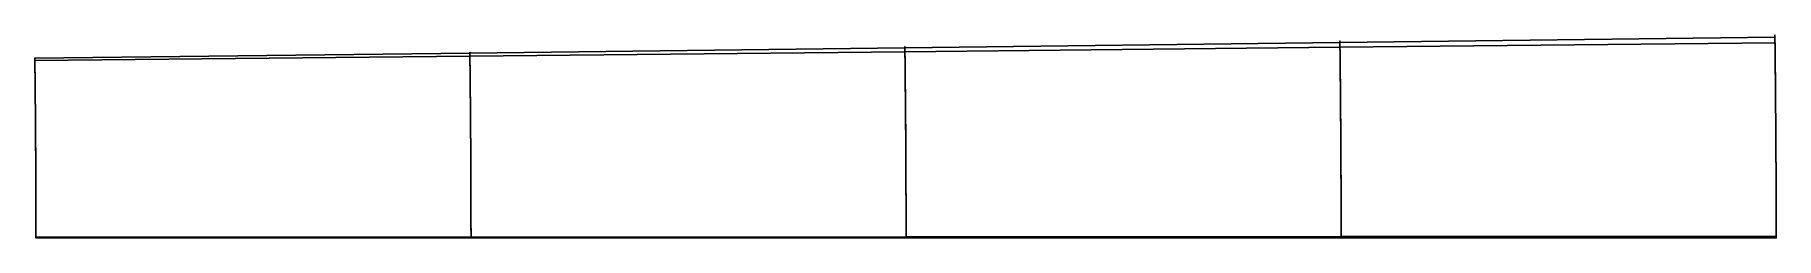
# Model space of a CAD drawing. Extents: x 331 to 371, y 0 to 4.7.
import ezdxf

# ---------------------------------------------------------------- set-up
doc = ezdxf.new("R2010")
doc.units = 0

msp = doc.modelspace()

# ---------------------------------------------------------------- linework, layer by layer
at = {"layer": '1', "color": 7}
for points in [[(330.974415, 4.11544, 11.479397), (340.973689, 4.235936, 11.844756), (350.972953, 4.357298, 12.209437), (360.972206, 4.479537, 12.573447), (370.971448, 4.602675, 12.936784)], [(330.975086, 4.06111, 11.479491), (340.974577, 4.163886, 11.844907), (350.974077, 4.265788, 12.209662), (360.973588, 4.366807, 12.573763), (370.973108, 4.466918, 12.93721)], [(331, 0.013907, 0.899661), (341, 0.01837, 0.677396), (350.999999, 0.02323, 0.455182), (360.999999, 0.028481, 0.232989), (370.999998, 0.034118, 0.010794)], [(331, 0.002431, 0.909381), (341, 0.002519, 0.69039), (351, 0.002328, 0.471806), (361, 0.001823, 0.253602), (371, 0.000981, 0.035753)], [(331, 0, -40), (331, 0, 0), (331, 0, 0.894882), (331, 0, 1.071727), (331, 0, 1.248573), (331, 0, 1.425418), (331, 0, 1.602263), (331, 0, 1.779108), (331, 0, 1.955954), (331, 0, 2.132799), (331, 0, 2.309644), (331, 0, 2.48649), (331, 0, 2.663335), (331, 0, 2.84018), (331, 0, 3.017026), (331, 0, 3.193871), (331, 0, 3.370716), (331, 0, 3.547562), (331, 0, 3.724407), (331, 0, 3.901252), (331, 0, 4.078097), (331, 0, 4.254943), (331, 0, 4.431788), (331, 0, 4.608633), (331, 0, 4.785479), (331, 0, 4.962324), (331, 0, 5.139169), (331, 0, 5.316014), (331, 0, 5.49286), (331, 0, 5.669705), (331, 0, 5.84655), (331, 0, 6.023396), (331, 0, 6.200241), (331, 0, 6.377086), (331, 0, 6.553932), (331, 0, 6.730777), (331, 0, 6.907622), (331, 0, 7.084468), (331, 0, 7.261313), (331, 0, 7.438158), (331, 0, 7.615003), (331, 0, 7.791849), (331, 0, 7.968694), (331, 0, 8.145539), (331, 0, 8.322385), (331, 0, 8.49923), (331, 0, 8.676075), (331, 0, 8.85292), (331, 0, 9.029766), (331, 0, 9.206611), (331, 0, 9.383456), (331, 0, 9.560302), (331, 0, 9.737147), (331, 0, 9.913992), (331, 0, 10.090838), (331, 0, 10.267683), (331, 0, 10.444528), (331, 0, 10.621374), (331, 0, 10.798219), (331, 0, 10.975064), (331, 0, 11.151909), (331, 0, 11.328755), (331, 0, 11.5056), (331, 0, 13), (331, 0, 53)], [(371, 0, -40), (371, 0, 0), (371, 0, 0.216667), (371, 0, 0.433333), (371, 0, 0.65), (371, 0, 0.866667), (371, 0, 1.083333), (371, 0, 1.3), (371, 0, 1.516667), (371, 0, 1.733333), (371, 0, 1.95), (371, 0, 2.166667), (371, 0, 2.383333), (371, 0, 2.6), (371, 0, 2.816667), (371, 0, 3.033333), (371, 0, 3.25), (371, 0, 3.466667), (371, 0, 3.683333), (371, 0, 3.9), (371, 0, 4.116667), (371, 0, 4.333333), (371, 0, 4.55), (371, 0, 4.766667), (371, 0, 4.983333), (371, 0, 5.2), (371, 0, 5.416667), (371, 0, 5.633333), (371, 0, 5.85), (371, 0, 6.066667), (371, 0, 6.283333), (371, 0, 6.5), (371, 0, 6.716667), (371, 0, 6.933333), (371, 0, 7.15), (371, 0, 7.366667), (371, 0, 7.583333), (371, 0, 7.8), (371, 0, 8.016667), (371, 0, 8.233333), (371, 0, 8.45), (371, 0, 8.666667), (371, 0, 8.883333), (371, 0, 9.1), (371, 0, 9.316667), (371, 0, 9.533333), (371, 0, 9.75), (371, 0, 9.966667), (371, 0, 10.183333), (371, 0, 10.4), (371, 0, 10.616667), (371, 0, 10.833333), (371, 0, 11.05), (371, 0, 11.266667), (371, 0, 11.483333), (371, 0, 11.7), (371, 0, 11.916667), (371, 0, 12.133333), (371, 0, 12.35), (371, 0, 12.566667), (371, 0, 12.783333), (371, 0, 13), (371, 0, 53)]]:
    msp.add_polyline3d(points, dxfattribs=at)
at = {"layer": '1', "color": 3}
for points in [[(360.999999, 0.028481, 0.232989), (360.999994, 0.064033, 0.266663), (360.999979, 0.124393, 0.324287), (360.99994, 0.208917, 0.40594), (360.999861, 0.31662, 0.511807), (360.999725, 0.445738, 0.642467), (360.999512, 0.593626, 0.798908), (360.999204, 0.757972, 0.981599), (360.998781, 0.938088, 1.189632), (360.998229, 1.130874, 1.423565), (360.997536, 1.333659, 1.683355), (360.996692, 1.545411, 1.967644), (360.995705, 1.760873, 2.277498), (360.994572, 1.979642, 2.610659), (360.993302, 2.199097, 2.96606), (360.991921, 2.415167, 3.343162), (360.99043, 2.628533, 3.738667), (360.988874, 2.834291, 4.152061), (360.987254, 3.033602, 4.57967), (360.98561, 3.223223, 5.019888), (360.983967, 3.402329, 5.469906), (360.982347, 3.570026, 5.926958), (360.980794, 3.723794, 6.388838), (360.979313, 3.864647, 6.85208), (360.977954, 3.989621, 7.314567), (360.976703, 4.101207, 7.772563), (360.975611, 4.196196, 8.224029), (360.97465, 4.278072, 8.665297), (360.973853, 4.344831, 9.094159), (360.973194, 4.399262, 9.507527), (360.97268, 4.441242, 9.903073), (360.972299, 4.472066, 10.278375), (360.972025, 4.494109, 10.631096), (360.971865, 4.506972, 10.959416), (360.971784, 4.513402, 11.261365), (360.971763, 4.515144, 11.535311), (360.971797, 4.512389, 11.779901), (360.971867, 4.506834, 11.993862), (360.97195, 4.500176, 12.176124), (360.972034, 4.493389, 12.325828), (360.97211, 4.487281, 12.442278), (360.972169, 4.482507, 12.524944), (360.972206, 4.479537, 12.573447)], [(370.999998, 0.034118, 0.010794), (370.999993, 0.071755, 0.045728), (370.999975, 0.13562, 0.105495), (370.999932, 0.22504, 0.190217), (370.999845, 0.338939, 0.300133), (370.999696, 0.475321, 0.43596), (370.999463, 0.631173, 0.598894), (370.999129, 0.804022, 0.789452), (370.99867, 0.993238, 1.006649), (370.998074, 1.195383, 1.251181), (370.99733, 1.40751, 1.52308), (370.996425, 1.628729, 1.820813), (370.995371, 1.853224, 2.145623), (370.994166, 2.080504, 2.495188), (370.992819, 2.308229, 2.868132), (370.991363, 2.531551, 3.264155), (370.989794, 2.751837, 3.679468), (370.988163, 2.963546, 4.113676), (370.986472, 3.168233, 4.56278), (370.98476, 3.362663, 5.024997), (370.983056, 3.545746, 5.497478), (370.98138, 3.716955, 5.977158), (370.979781, 3.873253, 6.461856), (370.978261, 4.016202, 6.947783), (370.976875, 4.142246, 7.432845), (370.975604, 4.254552, 7.912992), (370.974506, 4.349247, 8.386209), (370.973544, 4.430548, 8.848544), (370.972757, 4.495959, 9.297776), (370.972113, 4.548793, 9.730619), (370.971621, 4.58869, 10.144689), (370.971268, 4.61714, 10.537449), (370.971024, 4.636759, 10.906465), (370.970897, 4.646896, 11.249875), (370.97085, 4.650628, 11.565619), (370.97086, 4.649841, 11.852012), (370.970926, 4.64459, 12.107666), (370.971025, 4.636671, 12.331267), (370.971134, 4.62795, 12.521709), (370.97124, 4.61944, 12.678111), (370.971333, 4.611973, 12.799758), (370.971404, 4.606223, 12.886106), (370.971448, 4.602675, 12.936784)], [(331, 0.013907, 0.899661), (330.999997, 0.043825, 0.929365), (330.999986, 0.094602, 0.980127), (330.999959, 0.165729, 1.051984), (330.999901, 0.256451, 1.144988), (330.999798, 0.36557, 1.259376), (330.999635, 0.491376, 1.395588), (330.999396, 0.632097, 1.553887), (330.999065, 0.786826, 1.733665), (330.998627, 0.953395, 1.935087), (330.998072, 1.129819, 2.157941), (330.997389, 1.314684, 2.401406), (330.996581, 1.504541, 2.665852), (330.995641, 1.698691, 2.949567), (330.994579, 1.89434, 3.252055), (330.993407, 2.089205, 3.572271), (330.992132, 2.282248, 3.908298), (330.990781, 2.470417, 4.259218), (330.989363, 2.65354, 4.622456), (330.987912, 2.828819, 4.996715), (330.986443, 2.995718, 5.379513), (330.984986, 3.152671, 5.768826), (330.983566, 3.298334, 6.162476), (330.982203, 3.432412, 6.557882), (330.980926, 3.553412, 6.952907), (330.979741, 3.6621, 7.344711), (330.978678, 3.756992, 7.731203), (330.977729, 3.839642, 8.109531), (330.976913, 3.909313, 8.477553), (330.976222, 3.967447, 8.832746), (330.975655, 4.014467, 9.172958), (330.975207, 4.051199, 9.496098), (330.974861, 4.079356, 9.800123), (330.974616, 4.099193, 10.083343), (330.97445, 4.112561, 10.344048), (330.974347, 4.120841, 10.580771), (330.974301, 4.124603, 10.792264), (330.974293, 4.125212, 10.977383), (330.974309, 4.12394, 11.135163), (330.974337, 4.121661, 11.264816), (330.974369, 4.119116, 11.365704), (330.974397, 4.116899, 11.437342), (330.974415, 4.11544, 11.479397)], [(341, 0.01837, 0.677396), (340.999996, 0.050076, 0.708465), (340.999984, 0.103894, 0.761588), (340.999953, 0.179274, 0.83681), (340.999889, 0.275391, 0.934224), (340.999776, 0.39088, 1.054167), (340.999598, 0.523749, 1.197248), (340.999338, 0.672035, 1.36381), (340.998978, 0.83491, 1.553135), (340.998505, 1.009913, 1.765514), (340.997907, 1.194851, 2.000781), (340.997173, 1.388426, 2.257938), (340.996309, 1.586575, 2.537609), (340.995308, 1.788783, 2.837842), (340.994181, 1.992198, 3.158018), (340.992941, 2.194049, 3.497213), (340.991598, 2.393791, 3.853078), (340.990181, 2.587784, 4.224827), (340.988698, 2.776315, 4.609503), (340.987184, 2.956359, 5.005745), (340.985659, 3.127373, 5.410923), (340.984148, 3.287937, 5.822795), (340.982685, 3.436387, 6.239152), (340.981283, 3.5728, 6.657136), (340.979978, 3.69525, 7.074605), (340.97877, 3.805022, 7.488432), (340.977696, 3.900108, 7.896535), (340.976742, 3.982654, 8.2958), (340.97593, 4.051541, 8.684057), (340.975247, 4.108618, 9.058601), (340.974695, 4.154159, 9.417217), (340.974268, 4.18912, 9.757707), (340.973943, 4.215431, 10.077932), (340.973724, 4.233143, 10.376156), (340.973584, 4.244389, 10.650584), (340.973506, 4.250663, 10.899694), (340.973484, 4.252415, 11.122202), (340.9735, 4.251123, 11.316921), (340.973537, 4.248189, 11.482851), (340.973583, 4.244517, 11.619179), (340.973628, 4.240871, 11.725249), (340.973665, 4.237863, 11.800559), (340.973689, 4.235936, 11.844756)], [(350.999999, 0.02323, 0.455182), (350.999995, 0.056819, 0.487583), (350.999982, 0.11383, 0.542993), (350.999947, 0.193675, 0.621479), (350.999876, 0.295455, 0.723177), (350.999752, 0.417608, 0.848544), (350.999557, 0.557831, 0.998371), (350.999274, 0.713999, 1.173057), (350.998883, 0.885335, 1.371799), (350.998372, 1.069075, 1.595014), (350.997728, 1.262798, 1.842593), (350.996941, 1.465336, 2.113356), (350.996018, 1.672018, 2.408162), (350.994952, 1.88243, 2.724877), (350.993755, 2.093782, 3.06269), (350.992447, 2.302677, 3.420858), (350.991031, 2.509198, 3.796545), (350.989545, 2.70907, 4.189109), (350.987995, 2.902995, 4.595242), (350.986418, 3.087818, 5.013469), (350.984834, 3.262879, 5.441061), (350.98327, 3.427024, 5.875511), (350.981761, 3.578196, 6.314602), (350.98032, 3.716859, 6.7552), (350.978987, 3.840628, 7.195156), (350.977758, 3.951387, 7.631041), (350.976674, 4.046504, 8.060802), (350.975716, 4.128793, 8.481045), (350.97491, 4.196692, 8.889585), (350.974238, 4.252553, 9.283517), (350.973704, 4.296399, 9.660579), (350.973299, 4.329393, 10.018456), (350.972998, 4.353667, 10.354912), (350.972807, 4.369055, 10.668169), (350.972696, 4.378003, 10.956344), (350.972645, 4.382087, 11.217862), (350.97265, 4.381673, 11.451402), (350.972692, 4.378327, 11.655735), (350.972751, 4.373598, 11.829826), (350.972815, 4.368423, 11.972838), (350.972875, 4.36359, 12.084095), (350.972923, 4.359729, 12.163081), (350.972953, 4.357298, 12.209437)]]:
    msp.add_polyline3d(points, dxfattribs=at)
at = {"layer": '1', "color": 2}
for points in [[(360.972206, 4.479537, 12.573447), (360.972223, 4.478159, 12.582811), (360.97226, 4.475242, 12.591812), (360.972314, 4.470867, 12.600196), (360.972384, 4.465159, 12.607729), (360.97247, 4.458276, 12.614199), (360.972567, 4.450413, 12.619426), (360.972673, 4.441791, 12.623266), (360.972785, 4.43265, 12.625611), (360.972901, 4.423246, 12.6264), (360.973016, 4.413842, 12.625612), (360.973127, 4.4047, 12.623272), (360.973232, 4.396076, 12.619446), (360.973328, 4.388208, 12.614244), (360.973412, 4.381315, 12.607812), (360.973481, 4.375588, 12.600329), (360.973535, 4.371187, 12.592003), (360.97357, 4.368233, 12.583065), (360.973588, 4.366807, 12.573763)], [(370.971448, 4.602675, 12.936784), (370.97147, 4.600933, 12.94799), (370.971514, 4.59736, 12.958749), (370.97158, 4.592056, 12.968762), (370.971665, 4.58517, 12.97775), (370.971767, 4.576892, 12.985465), (370.971884, 4.567453, 12.991694), (370.972011, 4.557113, 12.996268), (370.972145, 4.54616, 12.999061), (370.972283, 4.534895, 13), (370.97242, 4.523631, 12.999062), (370.972554, 4.512677, 12.996276), (370.97268, 4.502335, 12.991721), (370.972794, 4.492888, 12.985525), (370.972894, 4.484596, 12.97786), (370.972978, 4.477686, 12.968939), (370.973042, 4.472347, 12.959005), (370.973086, 4.468724, 12.948331), (370.973108, 4.466918, 12.93721)], [(330.974415, 4.11544, 11.479397), (330.974422, 4.114879, 11.483995), (330.974438, 4.113548, 11.488432), (330.974464, 4.111483, 11.492577), (330.974498, 4.108747, 11.496311), (330.974539, 4.105417, 11.499524), (330.974587, 4.101591, 11.502125), (330.974639, 4.09738, 11.504037), (330.974694, 4.092905, 11.505207), (330.974751, 4.088298, 11.5056), (330.974808, 4.08369, 11.505207), (330.974863, 4.079215, 11.504039), (330.974915, 4.075004, 11.502131), (330.974962, 4.071176, 11.499538), (330.975003, 4.067843, 11.496336), (330.975037, 4.065101, 11.492617), (330.975062, 4.063028, 11.488489), (330.975079, 4.061685, 11.484071), (330.975086, 4.06111, 11.479491)], [(340.973689, 4.235936, 11.844756), (340.973699, 4.235146, 11.850816), (340.973722, 4.233347, 11.856656), (340.973756, 4.23059, 11.862107), (340.973801, 4.226954, 11.867012), (340.973855, 4.222544, 11.87123), (340.973918, 4.217486, 11.874642), (340.973987, 4.211926, 11.877151), (340.97406, 4.206024, 11.878684), (340.974135, 4.199947, 11.8792), (340.974209, 4.19387, 11.878685), (340.974282, 4.187968, 11.877154), (340.97435, 4.182407, 11.874652), (340.974412, 4.177347, 11.871252), (340.974466, 4.172931, 11.867052), (340.974511, 4.169287, 11.862171), (340.974545, 4.166516, 11.856748), (340.974567, 4.164699, 11.850939), (340.974577, 4.163886, 11.844907)], [(350.972953, 4.357298, 12.209437), (350.972966, 4.356237, 12.217086), (350.972995, 4.35391, 12.224447), (350.973039, 4.350383, 12.231311), (350.973096, 4.345757, 12.237483), (350.973166, 4.340163, 12.242788), (350.973245, 4.33376, 12.247076), (350.973331, 4.32673, 12.250227), (350.973423, 4.319272, 12.252152), (350.973518, 4.311596, 12.2528), (350.973612, 4.303921, 12.252153), (350.973703, 4.296463, 12.250231), (350.973789, 4.289431, 12.24709), (350.973868, 4.283024, 12.24282), (350.973936, 4.277423, 12.237542), (350.973992, 4.272784, 12.231406), (350.974036, 4.269238, 12.224584), (350.974064, 4.266884, 12.217267), (350.974077, 4.265788, 12.209662)]]:
    msp.add_polyline3d(points, dxfattribs=at)
at = {"layer": '1', "color": 1}
for points in [[(370.973108, 4.466918, 12.93721), (370.973156, 4.462927, 12.886916), (370.973241, 4.455839, 12.801307), (370.973368, 4.44524, 12.680889), (370.973544, 4.430569, 12.526385), (370.973775, 4.411114, 12.338733), (370.974072, 4.386078, 12.119078), (370.974435, 4.3553, 11.868732), (370.974866, 4.318391, 11.589177), (370.975391, 4.273124, 11.282204), (370.976009, 4.219075, 10.94968), (370.976709, 4.157048, 10.593459), (370.977518, 4.084238, 10.215933), (370.978422, 4.00129, 9.819241), (370.979417, 3.907975, 9.405702), (370.980513, 3.802537, 8.978039), (370.981676, 3.687263, 8.538271), (370.982928, 3.559058, 8.089636), (370.984218, 3.422002, 7.633739), (370.985566, 3.272574, 7.174162), (370.986924, 3.114795, 6.712433), (370.988299, 2.946468, 6.251964), (370.989651, 2.771011, 5.794336), (370.990975, 2.58771, 5.342559), (370.992245, 2.398796, 4.898532), (370.993439, 2.20633, 4.464103), (370.994552, 2.010567, 4.041885), (370.995551, 1.816831, 3.631957), (370.996447, 1.62357, 3.237666), (370.99722, 1.436285, 2.858618), (370.99788, 1.254351, 2.497569), (370.998429, 1.079667, 2.155855), (370.998869, 0.915933, 1.833549), (370.999219, 0.761416, 1.533975), (370.999483, 0.619142, 1.257398), (370.999677, 0.489864, 1.005377), (370.999812, 0.373581, 0.779893), (370.9999, 0.272769, 0.581036), (370.999953, 0.187722, 0.410202), (370.999981, 0.117835, 0.269275), (370.999995, 0.063111, 0.159505), (370.999999, 0.02402, 0.081534), (371, 0.000981, 0.035753)], [(330.975086, 4.06111, 11.479491), (330.975107, 4.059388, 11.437602), (330.975146, 4.056187, 11.366287), (330.975208, 4.051108, 11.26594), (330.9753, 4.043604, 11.137131), (330.97543, 4.032992, 10.980604), (330.975606, 4.018478, 10.79727), (330.975836, 3.999464, 10.588194), (330.976127, 3.975303, 10.354592), (330.976496, 3.944461, 10.097904), (330.97695, 3.906193, 9.819676), (330.977489, 3.860267, 9.521527), (330.97813, 3.804961, 9.205394), (330.978868, 3.740189, 8.873137), (330.979707, 3.665219, 8.526819), (330.980648, 3.579215, 8.168652), (330.981677, 3.482712, 7.800646), (330.982799, 3.374464, 7.425318), (330.983986, 3.255948, 7.044547), (330.985238, 3.126054, 6.660991), (330.986528, 2.986391, 6.276524), (330.987844, 2.836767, 5.893632), (330.989161, 2.678639, 5.514222), (330.990462, 2.512839, 5.140416), (330.991726, 2.340368, 4.774263), (330.992929, 2.163597, 4.417103), (330.99406, 1.982932, 4.071174), (330.995097, 1.801641, 3.737134), (330.996034, 1.620293, 3.416995), (330.996861, 1.441586, 3.111457), (330.997575, 1.267032, 2.821785), (330.99818, 1.097627, 2.549504), (330.998675, 0.936409, 2.29464), (330.999073, 0.783549, 2.059046), (330.999379, 0.641092, 1.843148), (330.999607, 0.510313, 1.647766), (330.999768, 0.392057, 1.473908), (330.999875, 0.288132, 1.321658), (330.99994, 0.199179, 1.191823), (330.999976, 0.125592, 1.085249), (330.999993, 0.067909, 1.002478), (330.999999, 0.026712, 0.943798), (331, 0.002431, 0.909381)], [(340.974577, 4.163886, 11.844907), (340.974604, 4.161654, 11.800925), (340.974654, 4.157578, 11.726033), (340.974731, 4.151256, 11.620662), (340.974842, 4.142136, 11.48542), (340.974995, 4.12953, 11.321098), (340.975199, 4.112638, 11.128666), (340.97546, 4.090955, 10.909249), (340.975783, 4.063904, 10.664129), (340.976188, 4.029789, 10.394831), (340.97668, 3.987932, 10.102981), (340.977257, 3.938336, 9.790257), (340.977936, 3.879032, 9.458706), (340.978714, 3.810107, 9.110257), (340.979589, 3.73092, 8.747039), (340.980567, 3.640447, 8.371386), (340.981629, 3.539601, 7.985317), (340.982782, 3.426727, 7.591522), (340.983994, 3.303878, 7.19182), (340.985271, 3.169409, 6.789093), (340.986578, 3.025446, 6.385142), (340.987911, 2.871376, 5.982672), (340.989239, 2.709049, 5.583532), (340.990547, 2.539012, 5.19004), (340.991816, 2.362452, 4.804255), (340.99302, 2.181796, 4.427586), (340.994151, 1.997291, 4.062429), (340.995182, 1.812747, 3.709274), (340.996113, 1.628234, 3.37047), (340.99693, 1.447047, 3.046484), (340.997634, 1.270318, 2.73889), (340.998229, 1.099102, 2.449264), (340.998713, 0.936736, 2.177558), (340.999101, 0.782899, 1.926029), (340.9994, 0.63987, 1.695066), (340.99962, 0.508833, 1.485653), (340.999776, 0.390449, 1.299037), (340.999879, 0.286709, 1.135287), (340.999942, 0.198156, 0.995369), (340.999977, 0.124983, 0.880368), (340.999993, 0.067627, 0.790983), (340.999999, 0.026661, 0.72758), (341, 0.002519, 0.69039)], [(350.974077, 4.265788, 12.209662), (350.974111, 4.263008, 12.163574), (350.974172, 4.257992, 12.085106), (350.974265, 4.250336, 11.974714), (350.974396, 4.239483, 11.833045), (350.974574, 4.224737, 11.660937), (350.974807, 4.205299, 11.459418), (350.9751, 4.18077, 11.229674), (350.975458, 4.15062, 10.973055), (350.975901, 4.113022, 10.691171), (350.976433, 4.067336, 10.38573), (350.977049, 4.013831, 10.058467), (350.97777, 3.950276, 9.711543), (350.978588, 3.876917, 9.346958), (350.979502, 3.793279, 8.9669), (350.980519, 3.698054, 8.57384), (350.981614, 3.592626, 8.169791), (350.982799, 3.474877, 7.757624), (350.984037, 3.347507, 7.339087), (350.985338, 3.208245, 6.917304), (350.986663, 3.059817, 6.493988), (350.98801, 2.901163, 6.072058), (350.989348, 2.734545, 5.65331), (350.990663, 2.560153, 5.240276), (350.991934, 2.379489, 4.834972), (350.993137, 2.19492, 4.43893), (350.994264, 2.006635, 4.054646), (350.995287, 1.818941, 3.682473), (350.996209, 1.631366, 3.325108), (350.997014, 1.447932, 2.982723), (350.997705, 1.269254, 2.657263), (350.998287, 1.096558, 2.350286), (350.998759, 0.933401, 2.061726), (350.999136, 0.778969, 1.794223), (350.999424, 0.635787, 1.548123), (350.999637, 0.504922, 1.324592), (350.999787, 0.386839, 1.125111), (350.999885, 0.283681, 0.94976), (350.999945, 0.195917, 0.799647), (350.999978, 0.123505, 0.676105), (350.999994, 0.066757, 0.580012), (350.999999, 0.026219, 0.51182), (351, 0.002328, 0.471806)], [(360.973588, 4.366807, 12.573763), (360.973628, 4.363441, 12.525583), (360.973701, 4.357422, 12.443544), (360.973811, 4.34834, 12.328136), (360.973963, 4.335637, 12.180045), (360.974168, 4.318609, 12.000159), (360.974432, 4.296456, 11.789564), (360.974759, 4.268888, 11.54951), (360.975153, 4.235462, 11.28141), (360.975635, 4.194133, 10.986967), (360.97621, 4.144381, 10.667967), (360.976867, 4.086731, 10.326203), (360.977631, 4.018672, 9.963953), (360.978491, 3.940651, 9.583284), (360.979445, 3.852287, 9.186453), (360.980501, 3.752089, 8.776051), (360.98163, 3.641851, 8.3541), (360.982848, 3.518989, 7.923652), (360.984112, 3.386863, 7.486388), (360.985437, 3.242617, 7.045653), (360.986779, 3.089591, 6.603074), (360.98814, 2.926161, 6.161819), (360.989486, 2.755167, 5.723575), (360.990806, 2.576373, 5.291105), (360.992078, 2.391591, 4.866387), (360.993278, 2.203085, 4.451092), (360.994399, 2.011027, 4.047799), (360.995411, 1.820267, 3.656704), (360.996321, 1.629794, 3.280835), (360.997111, 1.444328, 2.920096), (360.997787, 1.263915, 2.576819), (360.998354, 1.090065, 2.252481), (360.998811, 0.926454, 1.947053), (360.999175, 0.771797, 1.663536), (360.999452, 0.628868, 1.402231), (360.999656, 0.498592, 1.164496), (360.999799, 0.381203, 0.952064), (360.999892, 0.279028, 0.765006), (360.999949, 0.192435, 0.604584), (360.99998, 0.121118, 0.472402), (360.999994, 0.065246, 0.369513), (360.999999, 0.025335, 0.296463), (361, 0.001823, 0.253602)]]:
    msp.add_polyline3d(points, dxfattribs=at)
at = {"layer": '1', "color": 4}
for points in [[(331, 0.002431, 0.909381), (331, 0.001174, 0.907441), (331, 0.000125, 0.905479), (331, -0.00069, 0.903543), (331, -0.00125, 0.901678), (331, -0.001544, 0.89993), (331, -0.001563, 0.89834), (331, -0.001307, 0.896948), (331, -0.000781, 0.895786), (331, 0, 0.894882), (331, 0.001019, 0.894259), (331, 0.002251, 0.893931), (331, 0.003667, 0.893906), (331, 0.005233, 0.894185), (331, 0.006909, 0.894761), (331, 0.008658, 0.895621), (331, 0.010435, 0.896743), (331, 0.012199, 0.898101), (331, 0.013907, 0.899661)], [(341, 0.002519, 0.69039), (341, 0.000957, 0.687768), (341, -0.000326, 0.685137), (341, -0.001303, 0.682556), (341, -0.001949, 0.680085), (341, -0.002252, 0.677778), (341, -0.002204, 0.675689), (341, -0.001805, 0.673863), (341, -0.001065, 0.672342), (341, 0, 0.671162), (341, 0.001366, 0.670347), (341, 0.003001, 0.669917), (341, 0.00487, 0.669882), (341, 0.00693, 0.670243), (341, 0.009134, 0.67099), (341, 0.011432, 0.672109), (341, 0.013773, 0.673572), (341, 0.016103, 0.675348), (341, 0.01837, 0.677396)], [(351, 0.002328, 0.471806), (351, 0.00048, 0.468426), (351, -0.001015, 0.465059), (351, -0.002125, 0.461776), (351, -0.002827, 0.458648), (351, -0.003106, 0.455739), (351, -0.002955, 0.453112), (351, -0.002377, 0.450823), (351, -0.001385, 0.448919), (351, 0, 0.447441), (351, 0.00175, 0.446421), (351, 0.003827, 0.445879), (351, 0.006189, 0.445829), (351, 0.008783, 0.44627), (351, 0.011557, 0.447194), (351, 0.01445, 0.448581), (351, 0.017402, 0.450402), (350.999999, 0.020349, 0.452618), (350.999999, 0.02323, 0.455182)], [(361, 0.001823, 0.253602), (361, -0.000285, 0.249392), (361, -0.001961, 0.245226), (361, -0.003172, 0.241187), (361, -0.003893, 0.237354), (361, -0.004111, 0.233804), (361, -0.00382, 0.230606), (361, -0.003026, 0.227825), (361, -0.001744, 0.225514), (361, 0, 0.223721), (361, 0.002172, 0.222479), (361, 0.00473, 0.221816), (361, 0.007622, 0.221743), (361, 0.010792, 0.222262), (361, 0.014177, 0.223363), (361, 0.017708, 0.225024), (360.999999, 0.021318, 0.227213), (360.999999, 0.024932, 0.229885), (360.999999, 0.028481, 0.232989)], [(371, 0.000981, 0.035753), (371, -0.001356, 0.030646), (371, -0.003178, 0.025622), (371, -0.004452, 0.020776), (371, -0.005155, 0.016196), (371, -0.005272, 0.011967), (371, -0.004802, 0.008167), (371, -0.003752, 0.004867), (371, -0.002141, 0.002128), (371, 0, 0), (371, 0.002633, -0.001477), (371, 0.005709, -0.002274), (371, 0.009171, -0.002379), (371, 0.012956, -0.001787), (371, 0.016992, -0.000511), (370.999999, 0.021206, 0.001427), (370.999999, 0.025518, 0.003991), (370.999999, 0.029849, 0.007132), (370.999998, 0.034118, 0.010794)]]:
    msp.add_polyline3d(points, dxfattribs=at)

doc.saveas('drawing.dxf')
